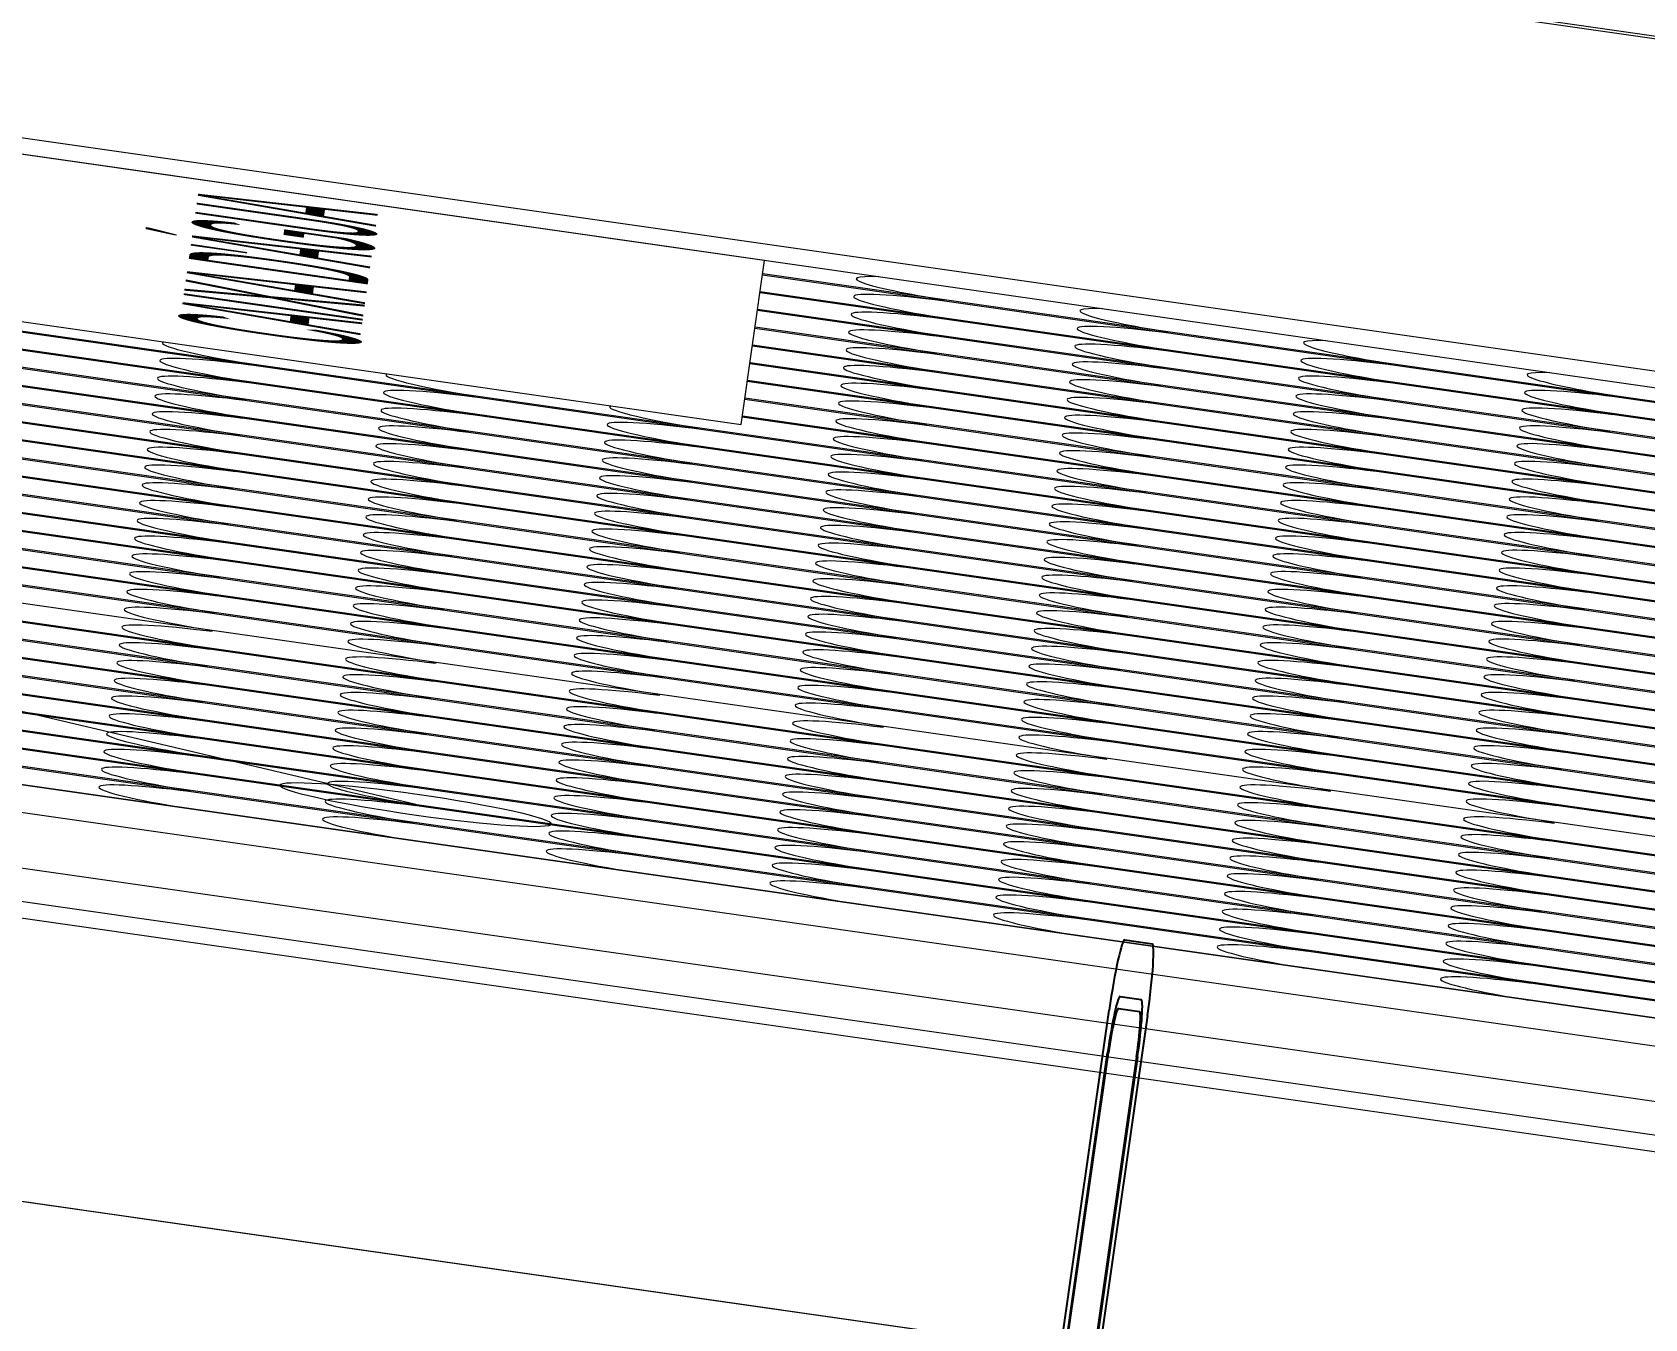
# Model space of a CAD drawing. Header units: millimetres. Extents: x -361192058 to 101130107379, y -14071650034 to 19218552450.
# Drawn here: x -134670.3 to -134603.5, y 43882.5 to 43935.8 of the extents above; entities that cross this region are included whole.
import ezdxf
from ezdxf.enums import TextEntityAlignment as Align

# ---------------------------------------------------------------- set-up
doc = ezdxf.new("R2010")
doc.units = ezdxf.units.MM
doc.header["$LTSCALE"] = 0.5
for name, color, linetype in [('02', 2, 'Continuous'), ('COTAS', 7, 'Continuous'), ('DIVERSOS', 4, 'Continuous'), ('MOBIL-I', 251, 'Continuous'), ('texto pequeno', 3, 'Continuous'), ('V5', 4, 'Continuous')]:
    doc.layers.add(name, color=color, linetype=linetype)
doc.styles.add('SANSSERIF', font='sas_____.pfb', dxfattribs={"height": 1})
doc.styles.get("Standard").update_dxf_attribs({"font": 'txt.shx', "height": 0.12})
doc.dimstyles.new('ESCALA50', dxfattribs={"dimtxt": 0.1, "dimasz": 0.06, "dimexe": 0.18, "dimexo": 0.06, "dimgap": 0.1, "dimtad": 1, "dimzin": 4, "dimdsep": 46, "dimtxsty": 'Standard', "dimblk1": 'BOLA', "dimblk2": 'BOLA', "dimsah": 1, "dimcen": -0.06, "dimse1": 1, "dimse2": 1, "dimclrd": 7, "dimclrt": 3, "dimadec": 0, "dimazin": 0, "dimtfac": 1, "dimtix": 1, "dimtmove": 0, "dimatfit": 3, "dimldrblk": 'BOLA', "dimfxl": 0, "dimtolj": 1, "dimtzin": 4, "dimarcsym": 0})

# ---------------------------------------------------------------- blocks, each defined once
blk = doc.blocks.new('ADC_VASO_02')
blk.add_lwpolyline([(-0.175, 0.15), (-0.175, 0.6, -0.414214), (-0.125, 0.65), (0.125, 0.65, -0.414214), (0.175, 0.6), (0.175, 0.1496)], format="xyb")
for points in [[(0.1388, 0.2754, -0.414214), (0.0988, 0.2354), (-0.0948, 0.2354, -0.414214), (-0.1348, 0.2754), (-0.1348, 0.5704, -0.414214), (-0.0948, 0.6104), (0.0988, 0.6104, -0.414214), (0.1388, 0.5704)], [(0.1303, 0.2754, -0.414214), (0.0988, 0.2439), (-0.0948, 0.2439, -0.414214), (-0.1263, 0.2754), (-0.1263, 0.5704, -0.414214), (-0.0948, 0.6019), (0.0988, 0.6019, -0.414214), (0.1303, 0.5704)], [(-0.17, 0.15, 0.414214), (-0.2, 0.12), (-0.2, 0), (0.2, 0), (0.2, 0.12, 0.414214), (0.17, 0.15)], [(-0.17, 0.14, 0.414214), (-0.19, 0.12), (-0.19, 0.01), (0.19, 0.01), (0.19, 0.12, 0.414214), (0.17, 0.14)]]:
    blk.add_lwpolyline(points, format="xyb", close=True)
blk.add_lwpolyline([(0.0363, 0.2439), (0.0363, 0.3375), (-0.0344, 0.3375), (-0.0344, 0.2439)])
blk.add_arc((0.0009, 0.3215), 0.0388, 24.3951, 155.6049)
blk = doc.blocks.new('BOLA')
for p, q in [((0, -1.435), (0, 1.435)), ((-1.435, 0), (1.435, 0))]:
    blk.add_line(p, q)
blk.add_circle((0, 0), 0.452)
blk = doc.blocks.new('*D1606')
at = {"layer": 'Defpoints', "color": 0, "transparency": 16777216}
for p in [(4685.2878, 2429.543), (4685.2878, 2427.193), (4686.0054, 2427.193)]:
    blk.add_point(p, dxfattribs=at)
at = {"layer": 'DIVERSOS', "color": 7, "lineweight": -2, "transparency": 16777216}
blk.add_line((4686.0054, 2429.483), (4686.0054, 2427.253), dxfattribs=at)
at = {"layer": 'DIVERSOS', "color": 7, "lineweight": -2, "transparency": 16777216, "xscale": 0.06, "yscale": 0.06, "zscale": 0.06}
for p, rotation in [((4686.0054, 2429.543), 90), ((4686.0054, 2427.193), 270)]:
    blk.add_blockref('BOLA', p, dxfattribs=dict(at, rotation=rotation))
at = {"layer": 'DIVERSOS', "color": 3, "lineweight": 18, "transparency": 16777216, "insert": (4685.8454, 2428.368), "char_height": 0.12, "attachment_point": 5, "rotation": 90}
blk.add_mtext('\\A1;2.35', dxfattribs=at)
blk = doc.blocks.new('APROVADO QUADRA 21.2 MBVII')
at = {"layer": '02', "color": 8, "lineweight": 18}
for p, q in [((4691.6063, 2427.3884), (4691.6063, 2429.4714)), ((4692.1063, 2429.4714), (4692.1063, 2424.4714))]:
    blk.add_line(p, q, dxfattribs=at)
at = {"layer": '02', "lineweight": 18}
for points in [[(4688.619, 2439.7183), (4674.7804, 2439.7183), (4674.7804, 2405.9015), (4688.619, 2405.9015)], [(4721.2448, 2439.6901), (4701.1607, 2439.6901), (4701.1607, 2419.8188), (4721.2448, 2419.8188)], [(4688.619, 2430.5177), (4701.139, 2430.5177), (4701.139, 2422.0652), (4688.619, 2422.0652)]]:
    blk.add_lwpolyline(points, close=True, dxfattribs=at)
at = {"layer": 'COTAS', "lineweight": 18}
for p, q in [((4691.1563, 2427.0214), (4691.1563, 2429.4714)), ((4691.3063, 2427.0714), (4691.3063, 2429.4714)), ((4698.0063, 2427.0214), (4698.0063, 2429.4714)), ((4698.1563, 2429.4714), (4698.1563, 2427.0214))]:
    blk.add_line(p, q, dxfattribs=at)
at = {"layer": 'DIVERSOS', "lineweight": 18}
for p, q in [((4692.6815, 2428.7085), (4693.8521, 2429.7075)), ((4692.3563, 2429.4714), (4692.3563, 2427.3884))]:
    blk.add_line(p, q, dxfattribs=at)
blk.add_lwpolyline([(4698.0063, 2428.5214), (4698.0063, 2429.4714), (4696.5063, 2429.4714), (4696.5063, 2428.5214)], close=True, dxfattribs=at)
blk.add_circle((4692.6815, 2428.7085), 0.0956, dxfattribs=at)
at = {"layer": 'V5', "lineweight": 18}
for p, q in [((4698.0063, 2427.4504), (4698.0063, 2429.386)), ((4692.3563, 2427.3884), (4692.3563, 2429.3384)), ((4692.5087, 2427.4504), (4692.5087, 2429.3384)), ((4692.5189, 2427.4504), (4692.5189, 2429.3384)), ((4692.6713, 2427.4504), (4692.6713, 2429.3384)), ((4692.6815, 2427.4504), (4692.6815, 2429.3384)), ((4692.8339, 2427.4504), (4692.8339, 2429.3384)), ((4692.844, 2427.4504), (4692.844, 2429.3384)), ((4692.9965, 2427.4504), (4692.9965, 2429.3384)), ((4693.0066, 2427.4504), (4693.0066, 2429.3384)), ((4693.159, 2427.4504), (4693.159, 2429.3384)), ((4693.1692, 2427.4504), (4693.1692, 2429.3384)), ((4693.3216, 2427.4504), (4693.3216, 2429.3384)), ((4693.3318, 2427.4504), (4693.3318, 2429.3384)), ((4693.4842, 2427.4504), (4693.4842, 2429.3384)), ((4693.4943, 2427.4504), (4693.4943, 2429.3384)), ((4693.6467, 2427.4504), (4693.6467, 2429.3384)), ((4693.6569, 2427.4504), (4693.6569, 2429.3384)), ((4693.8093, 2427.4504), (4693.8093, 2429.3384)), ((4693.8195, 2427.4504), (4693.8195, 2429.3384)), ((4693.982, 2427.4504), (4693.982, 2429.3384)), ((4694.1344, 2427.4504), (4694.1344, 2429.3384)), ((4694.1446, 2427.4504), (4694.1446, 2429.3384)), ((4694.297, 2427.4504), (4694.297, 2429.3384)), ((4694.3072, 2427.4504), (4694.3072, 2429.3384)), ((4694.4596, 2427.4504), (4694.4596, 2429.3384)), ((4694.4697, 2427.4504), (4694.4697, 2429.3384)), ((4694.6222, 2427.4504), (4694.6222, 2429.3384)), ((4694.6323, 2427.4504), (4694.6323, 2429.3384)), ((4694.7847, 2427.4504), (4694.7847, 2429.3384)), ((4694.7949, 2427.4504), (4694.7949, 2429.3384)), ((4694.9473, 2427.4504), (4694.9473, 2429.3384)), ((4694.9575, 2427.4504), (4694.9575, 2429.3384)), ((4695.1099, 2427.4504), (4695.1099, 2429.3384)), ((4695.12, 2427.4504), (4695.12, 2429.3384)), ((4695.2724, 2427.4504), (4695.2724, 2429.3384)), ((4695.2826, 2427.4504), (4695.2826, 2429.3384)), ((4695.435, 2427.4504), (4695.435, 2429.3384)), ((4695.4452, 2427.4504), (4695.4452, 2429.3384)), ((4695.5976, 2427.4504), (4695.5976, 2429.3384)), ((4695.6077, 2427.4504), (4695.6077, 2429.3384)), ((4695.7601, 2427.4504), (4695.7601, 2429.3384)), ((4695.7703, 2427.4504), (4695.7703, 2429.3384)), ((4695.9227, 2427.4504), (4695.9227, 2429.3384)), ((4695.9329, 2427.4504), (4695.9329, 2429.3384)), ((4696.0853, 2427.4504), (4696.0853, 2429.3384)), ((4696.0954, 2427.4504), (4696.0954, 2429.3384)), ((4696.2479, 2427.4504), (4696.2479, 2429.3384)), ((4696.258, 2427.4504), (4696.258, 2429.3384)), ((4696.4104, 2427.4504), (4696.4104, 2429.3384)), ((4696.4206, 2427.4504), (4696.4206, 2429.3384)), ((4696.573, 2427.4504), (4696.573, 2428.5214)), ((4696.5832, 2427.4504), (4696.5832, 2428.5214)), ((4696.7356, 2427.4504), (4696.7356, 2428.5214)), ((4696.7457, 2427.4504), (4696.7457, 2428.5214)), ((4696.8981, 2427.4504), (4696.8981, 2428.5214)), ((4696.9083, 2427.4504), (4696.9083, 2428.5214)), ((4697.0607, 2427.4504), (4697.0607, 2428.5214)), ((4697.0709, 2427.4504), (4697.0709, 2428.5214)), ((4697.2233, 2427.4504), (4697.2233, 2428.5214)), ((4697.2334, 2427.4504), (4697.2334, 2428.5214)), ((4697.3858, 2427.4504), (4697.3858, 2428.5214)), ((4697.396, 2427.4504), (4697.396, 2428.5214)), ((4697.5484, 2427.4504), (4697.5484, 2428.5214)), ((4697.5586, 2427.4504), (4697.5586, 2428.5214)), ((4697.711, 2427.4504), (4697.711, 2428.5214)), ((4697.7211, 2427.4504), (4697.7211, 2428.5214)), ((4697.8736, 2427.4504), (4697.8736, 2428.5214)), ((4697.8837, 2427.4504), (4697.8837, 2428.5214))]:
    blk.add_line(p, q, dxfattribs=at)
for centre, start in [((4692.4325, 2428.8513), 10.8161), ((4692.5951, 2428.8513), 10.8161), ((4692.7577, 2428.8513), 10.8161), ((4692.9203, 2428.8513), 10.8161), ((4693.0828, 2428.8513), 10.8161), ((4693.2454, 2428.8513), 10.8161), ((4693.408, 2428.8513), 10.8161), ((4693.5705, 2428.8513), 10.8161), ((4693.7331, 2428.8513), 10.8161), ((4693.8957, 2428.8513), 10.8161), ((4694.0582, 2428.8513), 10.8161), ((4694.2208, 2428.8513), 10.8161), ((4694.3834, 2428.8513), 10.8161), ((4694.546, 2428.8513), 10.8161), ((4694.7085, 2428.8513), 10.8161), ((4694.8711, 2428.8513), 10.8161), ((4695.0337, 2428.8513), 10.8161), ((4695.1962, 2428.8513), 10.8161), ((4695.3588, 2428.8513), 10.8161), ((4695.5214, 2428.8513), 10.8161), ((4695.6839, 2428.8513), 10.8161), ((4695.8465, 2428.8513), 10.8161), ((4696.0091, 2428.8513), 10.8161), ((4696.1717, 2428.8513), 10.8161), ((4696.3342, 2428.8513), 10.8161), ((4696.4968, 2428.8513), 82.932), ((4692.4325, 2428.6938), 10.8161), ((4692.5951, 2428.6938), 10.8161), ((4692.7577, 2428.6938), 10.8161), ((4692.9203, 2428.6938), 10.8161), ((4693.0828, 2428.6938), 10.8161), ((4693.2454, 2428.6938), 10.8161), ((4693.408, 2428.6938), 10.8161), ((4693.5705, 2428.6938), 10.8161), ((4693.7331, 2428.6938), 10.8161), ((4693.8957, 2428.6938), 10.8161), ((4694.0582, 2428.6938), 10.8161), ((4694.2208, 2428.6938), 10.8161), ((4694.3834, 2428.6938), 10.8161), ((4694.546, 2428.6938), 10.8161), ((4694.7085, 2428.6938), 10.8161), ((4694.8711, 2428.6938), 10.8161), ((4695.0337, 2428.6938), 10.8161), ((4695.1962, 2428.6938), 10.8161), ((4695.3588, 2428.6938), 10.8161), ((4695.5214, 2428.6938), 10.8161), ((4695.6839, 2428.6938), 10.8161), ((4695.8465, 2428.6938), 10.8161), ((4696.0091, 2428.6938), 10.8161), ((4696.1717, 2428.6938), 10.8161), ((4696.3342, 2428.6938), 10.8161), ((4696.4968, 2428.6938), 82.932), ((4692.4325, 2428.5363), 10.8161), ((4692.5951, 2428.5363), 10.8161), ((4692.7577, 2428.5363), 10.8161), ((4692.9203, 2428.5363), 10.8161), ((4693.0828, 2428.5363), 10.8161), ((4693.2454, 2428.5363), 10.8161), ((4693.408, 2428.5363), 10.8161), ((4693.5705, 2428.5363), 10.8161), ((4693.7331, 2428.5363), 10.8161), ((4693.8957, 2428.5363), 10.8161), ((4694.0582, 2428.5363), 10.8161), ((4694.2208, 2428.5363), 10.8161), ((4694.3834, 2428.5363), 10.8161), ((4694.546, 2428.5363), 10.8161), ((4694.7085, 2428.5363), 10.8161), ((4694.8711, 2428.5363), 10.8161), ((4695.0337, 2428.5363), 10.8161), ((4695.1962, 2428.5363), 10.8161), ((4695.3588, 2428.5363), 10.8161), ((4695.5214, 2428.5363), 10.8161), ((4695.6839, 2428.5363), 10.8161), ((4695.8465, 2428.5363), 10.8161), ((4696.0091, 2428.5363), 10.8161), ((4696.1717, 2428.5363), 10.8161), ((4696.3342, 2428.5363), 10.8161), ((4696.4968, 2428.5363), 82.932), ((4692.4325, 2428.3788), 10.8161), ((4692.5951, 2428.3788), 10.8161), ((4692.7577, 2428.3788), 10.8161), ((4692.9203, 2428.3788), 10.8161), ((4693.0828, 2428.3788), 10.8161), ((4693.2454, 2428.3788), 10.8161), ((4693.408, 2428.3788), 10.8161), ((4693.5705, 2428.3788), 10.8161), ((4693.7331, 2428.3788), 10.8161), ((4693.8957, 2428.3788), 10.8161), ((4694.0582, 2428.3788), 10.8161), ((4694.2208, 2428.3788), 10.8161), ((4694.3834, 2428.3788), 10.8161), ((4694.546, 2428.3788), 10.8161), ((4694.7085, 2428.3788), 10.8161), ((4694.8711, 2428.3788), 10.8161), ((4695.0337, 2428.3788), 10.8161), ((4695.1962, 2428.3788), 10.8161), ((4695.3588, 2428.3788), 10.8161), ((4695.5214, 2428.3788), 10.8161), ((4695.6839, 2428.3788), 10.8161), ((4695.8465, 2428.3788), 10.8161), ((4696.0091, 2428.3788), 10.8161), ((4696.1717, 2428.3788), 10.8161), ((4696.3342, 2428.3788), 10.8161), ((4696.4968, 2428.3788), 10.8161), ((4696.6594, 2428.3788), 10.8161), ((4696.8219, 2428.3788), 10.8161), ((4696.9845, 2428.3788), 10.8161), ((4697.1471, 2428.3788), 10.8161), ((4697.3096, 2428.3788), 10.8161), ((4697.4722, 2428.3788), 10.8161), ((4697.6348, 2428.3788), 10.8161), ((4697.7974, 2428.3788), 10.8161), ((4697.9599, 2428.3788), 53.2529), ((4692.4325, 2428.2213), 10.8161), ((4692.5951, 2428.2213), 10.8161), ((4692.7577, 2428.2213), 10.8161), ((4692.9203, 2428.2213), 10.8161), ((4693.0828, 2428.2213), 10.8161), ((4693.2454, 2428.2213), 10.8161), ((4693.408, 2428.2213), 10.8161), ((4693.5705, 2428.2213), 10.8161), ((4693.7331, 2428.2213), 10.8161), ((4693.8957, 2428.2213), 10.8161), ((4694.0582, 2428.2213), 10.8161), ((4694.2208, 2428.2213), 10.8161), ((4694.3834, 2428.2213), 10.8161), ((4694.546, 2428.2213), 10.8161), ((4694.7085, 2428.2213), 10.8161), ((4694.8711, 2428.2213), 10.8161), ((4695.0337, 2428.2213), 10.8161), ((4695.1962, 2428.2213), 10.8161), ((4695.3588, 2428.2213), 10.8161), ((4695.5214, 2428.2213), 10.8161), ((4695.6839, 2428.2213), 10.8161), ((4695.8465, 2428.2213), 10.8161), ((4696.0091, 2428.2213), 10.8161), ((4696.1717, 2428.2213), 10.8161), ((4696.3342, 2428.2213), 10.8161), ((4696.4968, 2428.2213), 10.8161), ((4696.6594, 2428.2213), 10.8161), ((4696.8219, 2428.2213), 10.8161), ((4696.9845, 2428.2213), 10.8161), ((4697.1471, 2428.2213), 10.8161), ((4697.3096, 2428.2213), 10.8161), ((4697.4722, 2428.2213), 10.8161), ((4697.6348, 2428.2213), 10.8161), ((4697.7974, 2428.2213), 10.8161), ((4697.9599, 2428.2213), 53.2529), ((4692.4325, 2428.0638), 10.8161), ((4692.5951, 2428.0638), 10.8161), ((4692.7577, 2428.0638), 10.8161), ((4692.9203, 2428.0638), 10.8161), ((4693.0828, 2428.0638), 10.8161), ((4693.2454, 2428.0638), 10.8161), ((4693.408, 2428.0638), 10.8161), ((4693.5705, 2428.0638), 10.8161), ((4693.7331, 2428.0638), 10.8161), ((4693.8957, 2428.0638), 10.8161), ((4694.0582, 2428.0638), 10.8161), ((4694.2208, 2428.0638), 10.8161), ((4694.3834, 2428.0638), 10.8161), ((4694.546, 2428.0638), 10.8161), ((4694.7085, 2428.0638), 10.8161), ((4694.8711, 2428.0638), 10.8161), ((4695.0337, 2428.0638), 10.8161), ((4695.1962, 2428.0638), 10.8161), ((4695.3588, 2428.0638), 10.8161), ((4695.5214, 2428.0638), 10.8161), ((4695.6839, 2428.0638), 10.8161), ((4695.8465, 2428.0638), 10.8161), ((4696.0091, 2428.0638), 10.8161), ((4696.1717, 2428.0638), 10.8161), ((4696.3342, 2428.0638), 10.8161), ((4696.4968, 2428.0638), 10.8161), ((4696.6594, 2428.0638), 10.8161), ((4696.8219, 2428.0638), 10.8161), ((4696.9845, 2428.0638), 10.8161), ((4697.1471, 2428.0638), 10.8161), ((4697.3096, 2428.0638), 10.8161), ((4697.4722, 2428.0638), 10.8161), ((4697.6348, 2428.0638), 10.8161), ((4697.7974, 2428.0638), 10.8161), ((4697.9599, 2428.0638), 53.2529), ((4692.4325, 2427.9063), 10.8161), ((4692.5951, 2427.9063), 10.8161), ((4692.7577, 2427.9063), 10.8161), ((4692.9203, 2427.9063), 10.8161), ((4693.0828, 2427.9063), 10.8161), ((4693.2454, 2427.9063), 10.8161), ((4693.408, 2427.9063), 10.8161), ((4693.5705, 2427.9063), 10.8161), ((4693.7331, 2427.9063), 10.8161), ((4693.8957, 2427.9063), 10.8161), ((4694.0582, 2427.9063), 10.8161), ((4694.2208, 2427.9063), 10.8161), ((4694.3834, 2427.9063), 10.8161), ((4694.546, 2427.9063), 10.8161), ((4694.7085, 2427.9063), 10.8161), ((4694.8711, 2427.9063), 10.8161), ((4695.0337, 2427.9063), 10.8161), ((4695.1962, 2427.9063), 10.8161), ((4695.3588, 2427.9063), 10.8161), ((4695.5214, 2427.9063), 10.8161), ((4695.6839, 2427.9063), 10.8161), ((4695.8465, 2427.9063), 10.8161), ((4696.0091, 2427.9063), 10.8161), ((4696.1717, 2427.9063), 10.8161), ((4696.3342, 2427.9063), 10.8161), ((4696.4968, 2427.9063), 10.8161), ((4696.6594, 2427.9063), 10.8161), ((4696.8219, 2427.9063), 10.8161), ((4696.9845, 2427.9063), 10.8161), ((4697.1471, 2427.9063), 10.8161), ((4697.3096, 2427.9063), 10.8161), ((4697.4722, 2427.9063), 10.8161), ((4697.6348, 2427.9063), 10.8161), ((4697.7974, 2427.9063), 10.8161), ((4697.9599, 2427.9063), 53.2529)]:
    blk.add_arc(centre, 0.0776, start, 169.1839, dxfattribs=at)
at = {"layer": 'MOBIL-I', "lineweight": 18, "rotation": 269.9999999999999}
blk.add_blockref('ADC_VASO_02', (4683.9378, 2428.1961), dxfattribs=at)
at = {"color": 0, "lineweight": 13, "flags": 8}
for p in [(4700.7247, 2280.1125), (4699.5738, 2277.8964), (4702.3546, 2276.195), (4703.6722, 2274.085), (4699.8445, 2272.2194), (4703.0488, 2270.137), (4703.0877, 2267.9803), (4700.6523, 2261.5216), (4700.7007, 2257.1593)]:
    blk.add_attdef('NIVEL', p, '', height=0.075, dxfattribs=at)
for rotation, width, p in [(90, 0.8, (4700.8205, 2275.7521)), (270, 0.6, (4703.8437, 2274.9021)), (90, 0.8, (4701.5575, 2268.5021)), (180, 0.6, (4651.1817, 2236.1931))]:
    blk.add_attdef('$PORTA', text='', height=0.09, rotation=rotation, dxfattribs=dict(at, width=width)).set_placement(p, align=Align.MIDDLE)
for p in [(4654.176, 2240.463), (4648.499, 2240.1923), (4637.8012, 2239.3845), (4633.4388, 2239.3361), (4656.3921, 2239.3121), (4652.4746, 2237.6822), (4646.4166, 2236.988), (4644.2598, 2236.9491), (4650.3646, 2236.3646)]:
    blk.add_attdef('NIVEL', p, '', height=0.075, rotation=270, dxfattribs=at)
at = {"color": 0, "lineweight": 13, "width": 0.8, "flags": 8}
for p in [(4652.0317, 2239.2163), (4644.7817, 2238.4793)]:
    blk.add_attdef('$PORTA', text='', height=0.09, dxfattribs=at).set_placement(p, align=Align.MIDDLE)
at = {"layer": 'texto pequeno', "lineweight": 18, "style": 'SANSSERIF'}
blk.add_text("CAIXA D'ÁGUA", height=0.126, dxfattribs=at).set_placement((4696.6913, 2428.793))
at = {"layer": 'DIVERSOS', "lineweight": 18}
dim = blk.add_linear_dim(base=(4686.0054, 2427.193), p1=(4685.2878, 2429.543), p2=(4685.2878, 2427.193), angle=90, dimstyle='ESCALA50', dxfattribs=at)
dim.commit()
dim.dimension.update_dxf_attribs({"geometry": '*D1606', "text_midpoint": (4685.8454, 2428.368)})

msp = doc.modelspace()

# ---------------------------------------------------------------- block references
at = {"layer": '02', "color": 0, "lineweight": 30, "xscale": -4.574818403918471, "yscale": -59.40450511825884, "zscale": 4.574818403918471, "rotation": 261.8606972171988}
msp.add_blockref('APROVADO QUADRA 21.2 MBVII', (5129.041, 2225.201), dxfattribs=at)

doc.saveas('drawing.dxf')
